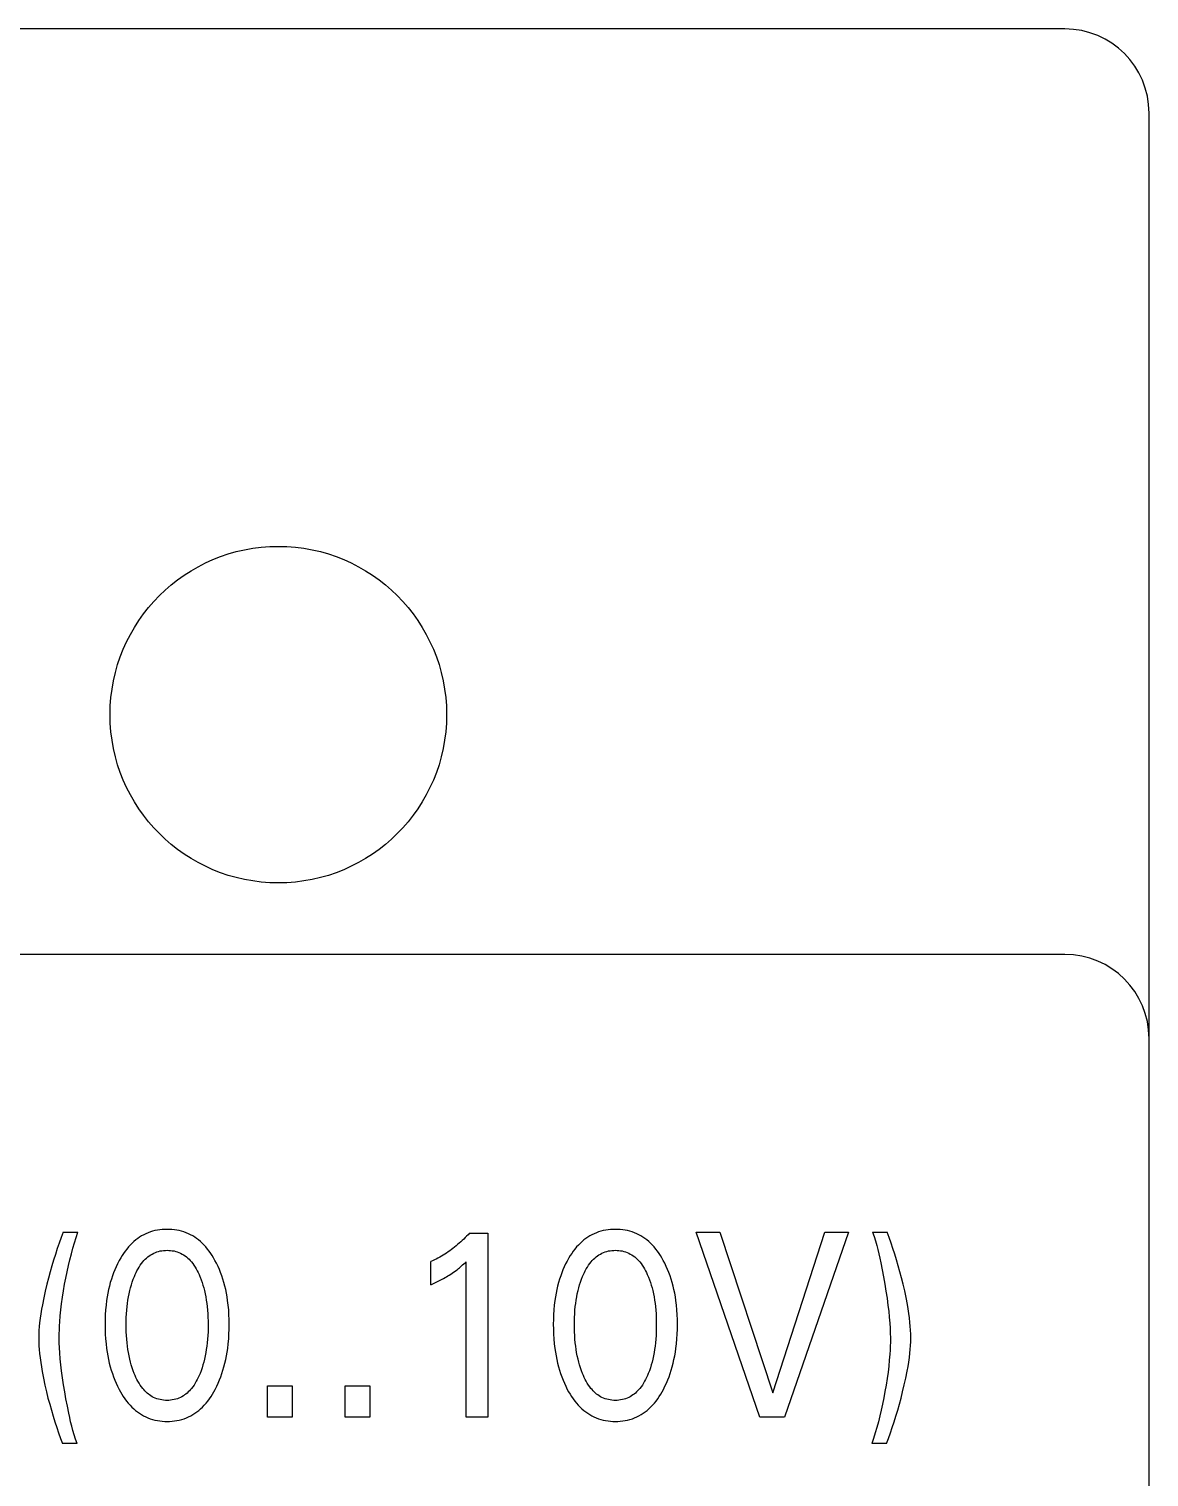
# Model space of a CAD drawing. Extents: x 0 to 420, y 0 to 297.
# Drawn here: x 194.98 to 208.3, y 236.46 to 253.67 of the extents above; entities that cross this region are included whole.
import ezdxf

# ---------------------------------------------------------------- set-up
doc = ezdxf.new("R2010")
doc.units = 0
doc.header["$LTSCALE"] = 23.1
doc.layers.add('10000_FRONT', color=7, linetype='CONTINUOUS')

msp = doc.modelspace()

# ---------------------------------------------------------------- linework, layer by layer
at = {"layer": '10000_FRONT', "color": 7, "linetype": 'CONTINUOUS'}
for p, q in [((207.298, 253.673), (137.798, 253.673)), ((208.298, 164.673), (208.298, 252.673)), ((207.298, 242.673), (137.798, 242.673)), ((195.343, 239.242), (195.321, 239.176)), ((195.367, 239.307), (195.343, 239.242)), ((195.392, 239.371), (195.367, 239.307)), ((195.392, 239.371), (195.565, 239.371)), ((195.506, 239.181), (195.525, 239.245)), ((195.525, 239.245), (195.544, 239.308)), ((195.544, 239.308), (195.565, 239.371)), ((196.21, 239.242), (196.188, 239.219)), ((196.231, 239.261), (196.21, 239.242)), ((196.253, 239.279), (196.231, 239.261)), ((196.276, 239.296), (196.253, 239.279)), ((196.299, 239.312), (196.276, 239.296)), ((196.323, 239.327), (196.299, 239.312)), ((196.348, 239.341), (196.323, 239.327)), ((196.374, 239.353), (196.348, 239.341)), ((196.4, 239.365), (196.374, 239.353)), ((196.427, 239.374), (196.4, 239.365)), ((196.454, 239.383), (196.427, 239.374)), ((196.482, 239.39), (196.454, 239.383)), ((196.511, 239.396), (196.482, 239.39)), ((196.539, 239.4), (196.511, 239.396)), ((196.568, 239.403), (196.539, 239.4)), ((196.597, 239.405), (196.568, 239.403)), ((196.626, 239.405), (196.597, 239.405)), ((196.655, 239.405), (196.626, 239.405)), ((196.684, 239.403), (196.655, 239.405)), ((196.713, 239.4), (196.684, 239.403)), ((196.742, 239.396), (196.713, 239.4)), ((196.77, 239.39), (196.742, 239.396)), ((196.798, 239.383), (196.77, 239.39)), ((196.826, 239.374), (196.798, 239.383)), ((196.853, 239.365), (196.826, 239.374)), ((196.879, 239.353), (196.853, 239.365)), ((196.905, 239.341), (196.879, 239.353)), ((196.93, 239.327), (196.905, 239.341)), ((196.954, 239.312), (196.93, 239.327)), ((196.977, 239.296), (196.954, 239.312)), ((197, 239.279), (196.977, 239.296)), ((197.022, 239.261), (197, 239.279)), ((197.043, 239.242), (197.022, 239.261)), ((197.065, 239.219), (197.043, 239.242)), ((200.098, 239.24), (200.079, 239.224)), ((200.116, 239.256), (200.098, 239.24)), ((200.134, 239.273), (200.116, 239.256)), ((200.152, 239.289), (200.134, 239.273)), ((200.169, 239.307), (200.152, 239.289)), ((200.186, 239.324), (200.169, 239.307)), ((200.203, 239.342), (200.186, 239.324)), ((200.219, 239.36), (200.203, 239.342)), ((200.219, 239.36), (200.437, 239.36)), ((200.437, 239.36), (200.437, 237.173)), ((201.538, 239.242), (201.516, 239.219)), ((201.559, 239.261), (201.538, 239.242)), ((201.581, 239.279), (201.559, 239.261)), ((201.604, 239.296), (201.581, 239.279)), ((201.627, 239.312), (201.604, 239.296)), ((201.652, 239.327), (201.627, 239.312)), ((201.676, 239.341), (201.652, 239.327)), ((201.702, 239.353), (201.676, 239.341)), ((201.728, 239.365), (201.702, 239.353)), ((201.755, 239.374), (201.728, 239.365)), ((201.783, 239.383), (201.755, 239.374)), ((201.811, 239.39), (201.783, 239.383)), ((201.839, 239.396), (201.811, 239.39)), ((201.868, 239.4), (201.839, 239.396)), ((201.896, 239.403), (201.868, 239.4)), ((201.925, 239.405), (201.896, 239.403)), ((201.954, 239.405), (201.925, 239.405)), ((201.984, 239.405), (201.954, 239.405)), ((202.013, 239.403), (201.984, 239.405)), ((202.041, 239.4), (202.013, 239.403)), ((202.07, 239.396), (202.041, 239.4)), ((202.099, 239.39), (202.07, 239.396)), ((202.127, 239.383), (202.099, 239.39)), ((202.154, 239.374), (202.127, 239.383)), ((202.182, 239.365), (202.154, 239.374)), ((202.208, 239.353), (202.182, 239.365)), ((202.233, 239.341), (202.208, 239.353)), ((202.258, 239.327), (202.233, 239.341)), ((202.282, 239.312), (202.258, 239.327)), ((202.306, 239.296), (202.282, 239.312)), ((202.328, 239.279), (202.306, 239.296)), ((202.35, 239.261), (202.328, 239.279)), ((202.371, 239.242), (202.35, 239.261)), ((202.394, 239.219), (202.371, 239.242)), ((203.673, 237.173), (202.913, 239.373)), ((202.913, 239.373), (203.197, 239.373)), ((203.197, 239.373), (203.824, 237.461)), ((203.824, 237.461), (204.442, 239.373)), ((204.726, 239.373), (203.966, 237.173)), ((204.442, 239.373), (204.726, 239.373)), ((205.011, 239.371), (205.029, 239.32)), ((205.011, 239.371), (205.184, 239.371)), ((205.029, 239.32), (205.046, 239.268)), ((205.046, 239.268), (205.061, 239.215)), ((205.209, 239.307), (205.184, 239.371)), ((205.232, 239.242), (205.209, 239.307)), ((205.254, 239.177), (205.232, 239.242)), ((195.298, 239.108), (195.277, 239.039)), ((195.321, 239.176), (195.298, 239.108)), ((195.47, 239.044), (195.488, 239.113)), ((195.488, 239.113), (195.506, 239.181)), ((196.09, 239.093), (196.074, 239.065)), ((196.108, 239.12), (196.09, 239.093)), ((196.126, 239.146), (196.108, 239.12)), ((196.146, 239.171), (196.126, 239.146)), ((196.166, 239.196), (196.146, 239.171)), ((196.188, 239.219), (196.166, 239.196)), ((196.381, 239.063), (196.397, 239.077)), ((196.397, 239.077), (196.414, 239.089)), ((196.414, 239.089), (196.431, 239.101)), ((196.431, 239.101), (196.449, 239.112)), ((196.449, 239.112), (196.467, 239.121)), ((196.467, 239.121), (196.486, 239.13)), ((196.486, 239.13), (196.505, 239.137)), ((196.505, 239.137), (196.524, 239.143)), ((196.524, 239.143), (196.544, 239.148)), ((196.544, 239.148), (196.565, 239.151)), ((196.565, 239.151), (196.585, 239.154)), ((196.585, 239.154), (196.606, 239.155)), ((196.606, 239.155), (196.626, 239.156)), ((196.626, 239.156), (196.647, 239.155)), ((196.647, 239.155), (196.667, 239.154)), ((196.667, 239.154), (196.688, 239.151)), ((196.688, 239.151), (196.708, 239.148)), ((196.708, 239.148), (196.728, 239.143)), ((196.728, 239.143), (196.747, 239.137)), ((196.747, 239.137), (196.766, 239.13)), ((196.766, 239.13), (196.785, 239.121)), ((196.785, 239.121), (196.804, 239.112)), ((196.804, 239.112), (196.821, 239.101)), ((196.821, 239.101), (196.839, 239.089)), ((196.839, 239.089), (196.855, 239.077)), ((196.855, 239.077), (196.871, 239.063)), ((197.087, 239.196), (197.065, 239.219)), ((197.107, 239.171), (197.087, 239.196)), ((197.126, 239.146), (197.107, 239.171)), ((197.145, 239.12), (197.126, 239.146)), ((197.162, 239.093), (197.145, 239.12)), ((197.179, 239.065), (197.162, 239.093)), ((199.866, 239.075), (199.845, 239.063)), ((199.886, 239.086), (199.866, 239.075)), ((199.907, 239.098), (199.886, 239.086)), ((199.926, 239.111), (199.907, 239.098)), ((199.946, 239.124), (199.926, 239.111)), ((199.966, 239.137), (199.946, 239.124)), ((199.986, 239.151), (199.966, 239.137)), ((200.005, 239.164), (199.986, 239.151)), ((200.024, 239.179), (200.005, 239.164)), ((200.043, 239.193), (200.024, 239.179)), ((200.061, 239.208), (200.043, 239.193)), ((200.079, 239.224), (200.061, 239.208)), ((201.418, 239.093), (201.402, 239.065)), ((201.436, 239.12), (201.418, 239.093)), ((201.454, 239.146), (201.436, 239.12)), ((201.474, 239.171), (201.454, 239.146)), ((201.494, 239.196), (201.474, 239.171)), ((201.516, 239.219), (201.494, 239.196)), ((201.709, 239.063), (201.725, 239.077)), ((201.725, 239.077), (201.742, 239.089)), ((201.742, 239.089), (201.759, 239.101)), ((201.759, 239.101), (201.777, 239.112)), ((201.777, 239.112), (201.795, 239.121)), ((201.795, 239.121), (201.814, 239.13)), ((201.814, 239.13), (201.833, 239.137)), ((201.833, 239.137), (201.853, 239.143)), ((201.853, 239.143), (201.873, 239.148)), ((201.873, 239.148), (201.893, 239.151)), ((201.893, 239.151), (201.913, 239.154)), ((201.913, 239.154), (201.934, 239.155)), ((201.934, 239.155), (201.954, 239.156)), ((201.954, 239.156), (201.975, 239.155)), ((201.975, 239.155), (201.996, 239.154)), ((201.996, 239.154), (202.016, 239.151)), ((202.016, 239.151), (202.036, 239.148)), ((202.036, 239.148), (202.056, 239.143)), ((202.056, 239.143), (202.076, 239.137)), ((202.076, 239.137), (202.095, 239.13)), ((202.095, 239.13), (202.113, 239.121)), ((202.113, 239.121), (202.132, 239.112)), ((202.132, 239.112), (202.15, 239.101)), ((202.15, 239.101), (202.167, 239.089)), ((202.167, 239.089), (202.184, 239.077)), ((202.184, 239.077), (202.2, 239.063)), ((202.415, 239.196), (202.394, 239.219)), ((202.435, 239.171), (202.415, 239.196)), ((202.455, 239.146), (202.435, 239.171)), ((202.473, 239.12), (202.455, 239.146)), ((202.491, 239.093), (202.473, 239.12)), ((202.507, 239.065), (202.491, 239.093)), ((205.061, 239.215), (205.075, 239.164)), ((205.075, 239.164), (205.087, 239.113)), ((205.087, 239.113), (205.099, 239.061)), ((205.276, 239.109), (205.254, 239.177)), ((205.297, 239.041), (205.276, 239.109)), ((195.236, 238.899), (195.216, 238.826)), ((195.256, 238.971), (195.236, 238.899)), ((195.277, 239.039), (195.256, 238.971)), ((195.422, 238.827), (195.437, 238.901)), ((195.437, 238.901), (195.454, 238.975)), ((195.454, 238.975), (195.47, 239.044)), ((196.003, 238.923), (195.989, 238.887)), ((196.019, 238.959), (196.003, 238.923)), ((196.035, 238.994), (196.019, 238.959)), ((196.053, 239.028), (196.035, 238.994)), ((196.058, 239.037), (196.053, 239.028)), ((196.074, 239.065), (196.058, 239.037)), ((196.257, 238.891), (196.268, 238.914)), ((196.268, 238.914), (196.28, 238.936)), ((196.28, 238.936), (196.293, 238.957)), ((196.293, 238.957), (196.307, 238.978)), ((196.307, 238.978), (196.322, 238.998)), ((196.322, 238.998), (196.337, 239.018)), ((196.337, 239.018), (196.351, 239.034)), ((196.351, 239.034), (196.366, 239.049)), ((196.366, 239.049), (196.381, 239.063)), ((196.871, 239.063), (196.887, 239.049)), ((196.887, 239.049), (196.901, 239.034)), ((196.901, 239.034), (196.915, 239.018)), ((196.915, 239.018), (196.931, 238.998)), ((196.931, 238.998), (196.945, 238.978)), ((196.945, 238.978), (196.959, 238.957)), ((196.959, 238.957), (196.972, 238.936)), ((196.972, 238.936), (196.984, 238.914)), ((196.984, 238.914), (196.995, 238.891)), ((197.195, 239.037), (197.179, 239.065)), ((197.213, 239.002), (197.195, 239.037)), ((197.231, 238.965), (197.213, 239.002)), ((197.247, 238.928), (197.231, 238.965)), ((197.262, 238.891), (197.247, 238.928)), ((199.782, 239.032), (199.761, 239.022)), ((199.761, 238.747), (199.761, 239.022)), ((199.804, 239.042), (199.782, 239.032)), ((199.825, 239.052), (199.804, 239.042)), ((199.845, 239.063), (199.825, 239.052)), ((200.014, 238.884), (200.031, 238.896)), ((200.031, 238.896), (200.048, 238.908)), ((200.048, 238.908), (200.065, 238.921)), ((200.065, 238.921), (200.077, 238.93)), ((200.077, 238.93), (200.089, 238.939)), ((200.089, 238.939), (200.101, 238.949)), ((200.101, 238.949), (200.114, 238.96)), ((200.114, 238.96), (200.126, 238.971)), ((200.126, 238.971), (200.139, 238.982)), ((200.139, 238.982), (200.153, 238.995)), ((200.153, 238.995), (200.167, 239.007)), ((200.167, 239.007), (200.18, 239.02)), ((200.18, 237.173), (200.18, 239.02)), ((201.331, 238.923), (201.317, 238.887)), ((201.347, 238.959), (201.331, 238.923)), ((201.363, 238.994), (201.347, 238.959)), ((201.381, 239.028), (201.363, 238.994)), ((201.386, 239.037), (201.381, 239.028)), ((201.402, 239.065), (201.386, 239.037)), ((201.586, 238.891), (201.597, 238.914)), ((201.597, 238.914), (201.609, 238.936)), ((201.609, 238.936), (201.622, 238.957)), ((201.622, 238.957), (201.635, 238.978)), ((201.635, 238.978), (201.65, 238.998)), ((201.65, 238.998), (201.666, 239.018)), ((201.666, 239.018), (201.679, 239.034)), ((201.679, 239.034), (201.694, 239.049)), ((201.694, 239.049), (201.709, 239.063)), ((202.2, 239.063), (202.215, 239.049)), ((202.215, 239.049), (202.229, 239.034)), ((202.229, 239.034), (202.243, 239.018)), ((202.243, 239.018), (202.259, 238.998)), ((202.259, 238.998), (202.274, 238.978)), ((202.274, 238.978), (202.287, 238.957)), ((202.287, 238.957), (202.3, 238.936)), ((202.3, 238.936), (202.312, 238.914)), ((202.312, 238.914), (202.323, 238.891)), ((202.523, 239.037), (202.507, 239.065)), ((202.542, 239.002), (202.523, 239.037)), ((202.559, 238.965), (202.542, 239.002)), ((202.575, 238.928), (202.559, 238.965)), ((202.59, 238.891), (202.575, 238.928)), ((205.099, 239.061), (205.11, 239.009)), ((205.11, 239.009), (205.127, 238.924)), ((205.127, 238.924), (205.143, 238.839)), ((205.317, 238.972), (205.297, 239.041)), ((205.337, 238.9), (205.317, 238.972)), ((205.356, 238.828), (205.337, 238.9)), ((195.198, 238.754), (195.178, 238.672)), ((195.216, 238.826), (195.198, 238.754)), ((195.395, 238.675), (195.408, 238.752)), ((195.408, 238.752), (195.422, 238.827)), ((195.94, 238.731), (195.93, 238.689)), ((195.951, 238.773), (195.94, 238.731)), ((195.964, 238.814), (195.951, 238.773)), ((195.976, 238.851), (195.964, 238.814)), ((195.989, 238.887), (195.976, 238.851)), ((196.191, 238.712), (196.201, 238.746)), ((196.201, 238.746), (196.212, 238.779)), ((196.212, 238.779), (196.224, 238.813)), ((196.224, 238.813), (196.237, 238.846)), ((196.237, 238.846), (196.247, 238.869)), ((196.247, 238.869), (196.257, 238.891)), ((196.995, 238.891), (197.006, 238.869)), ((197.006, 238.869), (197.015, 238.846)), ((197.015, 238.846), (197.018, 238.838)), ((197.018, 238.838), (197.031, 238.807)), ((197.031, 238.807), (197.042, 238.775)), ((197.042, 238.775), (197.052, 238.743)), ((197.052, 238.743), (197.061, 238.71)), ((197.276, 238.853), (197.262, 238.891)), ((197.289, 238.814), (197.276, 238.853)), ((197.301, 238.773), (197.289, 238.814)), ((197.312, 238.731), (197.301, 238.773)), ((197.322, 238.689), (197.312, 238.731)), ((199.761, 238.747), (199.785, 238.758)), ((199.785, 238.758), (199.808, 238.769)), ((199.808, 238.769), (199.832, 238.781)), ((199.832, 238.781), (199.855, 238.792)), ((199.855, 238.792), (199.879, 238.804)), ((199.879, 238.804), (199.896, 238.813)), ((199.896, 238.813), (199.913, 238.822)), ((199.913, 238.822), (199.93, 238.832)), ((199.93, 238.832), (199.947, 238.842)), ((199.947, 238.842), (199.963, 238.852)), ((199.963, 238.852), (199.98, 238.862)), ((199.98, 238.862), (199.997, 238.873)), ((199.997, 238.873), (200.014, 238.884)), ((201.268, 238.731), (201.258, 238.689)), ((201.279, 238.773), (201.268, 238.731)), ((201.292, 238.814), (201.279, 238.773)), ((201.304, 238.851), (201.292, 238.814)), ((201.317, 238.887), (201.304, 238.851)), ((201.52, 238.712), (201.529, 238.746)), ((201.529, 238.746), (201.54, 238.779)), ((201.54, 238.779), (201.552, 238.813)), ((201.552, 238.813), (201.565, 238.846)), ((201.565, 238.846), (201.575, 238.869)), ((201.575, 238.869), (201.586, 238.891)), ((202.323, 238.891), (202.334, 238.869)), ((202.334, 238.869), (202.344, 238.846)), ((202.344, 238.846), (202.347, 238.838)), ((202.347, 238.838), (202.359, 238.807)), ((202.359, 238.807), (202.37, 238.775)), ((202.37, 238.775), (202.38, 238.743)), ((202.38, 238.743), (202.39, 238.71)), ((202.604, 238.853), (202.59, 238.891)), ((202.617, 238.814), (202.604, 238.853)), ((202.629, 238.773), (202.617, 238.814)), ((202.641, 238.731), (202.629, 238.773)), ((202.651, 238.689), (202.641, 238.731)), ((205.143, 238.839), (205.157, 238.754)), ((205.157, 238.754), (205.17, 238.67)), ((205.374, 238.755), (205.356, 238.828)), ((205.393, 238.675), (205.374, 238.755)), ((195.16, 238.59), (195.144, 238.508)), ((195.178, 238.672), (195.16, 238.59)), ((195.372, 238.52), (195.383, 238.598)), ((195.383, 238.598), (195.395, 238.675)), ((195.907, 238.561), (195.9, 238.504)), ((195.914, 238.604), (195.907, 238.561)), ((195.921, 238.646), (195.914, 238.604)), ((195.93, 238.689), (195.921, 238.646)), ((196.155, 238.525), (196.16, 238.564)), ((196.16, 238.564), (196.167, 238.602)), ((196.167, 238.602), (196.174, 238.64)), ((196.174, 238.64), (196.183, 238.677)), ((196.183, 238.677), (196.191, 238.712)), ((197.061, 238.71), (197.07, 238.677)), ((197.07, 238.677), (197.078, 238.64)), ((197.078, 238.64), (197.086, 238.602)), ((197.086, 238.602), (197.092, 238.564)), ((197.092, 238.564), (197.098, 238.525)), ((197.331, 238.646), (197.322, 238.689)), ((197.339, 238.604), (197.331, 238.646)), ((197.345, 238.561), (197.339, 238.604)), ((197.352, 238.504), (197.345, 238.561)), ((201.235, 238.561), (201.228, 238.504)), ((201.242, 238.604), (201.235, 238.561)), ((201.25, 238.646), (201.242, 238.604)), ((201.258, 238.689), (201.25, 238.646)), ((201.483, 238.525), (201.488, 238.564)), ((201.488, 238.564), (201.495, 238.602)), ((201.495, 238.602), (201.502, 238.64)), ((201.502, 238.64), (201.511, 238.677)), ((201.511, 238.677), (201.52, 238.712)), ((202.39, 238.71), (202.398, 238.677)), ((202.398, 238.677), (202.407, 238.64)), ((202.407, 238.64), (202.414, 238.602)), ((202.414, 238.602), (202.42, 238.564)), ((202.42, 238.564), (202.426, 238.525)), ((202.659, 238.646), (202.651, 238.689)), ((202.667, 238.604), (202.659, 238.646)), ((202.673, 238.561), (202.667, 238.604)), ((202.681, 238.504), (202.673, 238.561)), ((205.17, 238.67), (205.183, 238.586)), ((205.183, 238.586), (205.194, 238.502)), ((205.41, 238.594), (205.393, 238.675)), ((205.425, 238.513), (205.41, 238.594)), ((195.125, 238.402), (195.117, 238.348)), ((195.134, 238.455), (195.125, 238.402)), ((195.144, 238.508), (195.134, 238.455)), ((195.35, 238.308), (195.356, 238.379)), ((195.356, 238.379), (195.363, 238.45)), ((195.363, 238.45), (195.372, 238.52)), ((195.891, 238.391), (195.889, 238.334)), ((195.895, 238.447), (195.891, 238.391)), ((195.9, 238.504), (195.895, 238.447)), ((196.141, 238.359), (196.143, 238.402)), ((196.143, 238.402), (196.146, 238.444)), ((196.146, 238.444), (196.15, 238.487)), ((196.15, 238.487), (196.155, 238.525)), ((197.098, 238.525), (197.102, 238.487)), ((197.102, 238.487), (197.106, 238.444)), ((197.106, 238.444), (197.109, 238.402)), ((197.109, 238.402), (197.111, 238.359)), ((197.358, 238.447), (197.352, 238.504)), ((197.361, 238.391), (197.358, 238.447)), ((197.363, 238.334), (197.361, 238.391)), ((201.219, 238.391), (201.217, 238.334)), ((201.223, 238.447), (201.219, 238.391)), ((201.228, 238.504), (201.223, 238.447)), ((201.469, 238.359), (201.471, 238.402)), ((201.471, 238.402), (201.474, 238.444)), ((201.474, 238.444), (201.478, 238.487)), ((201.478, 238.487), (201.483, 238.525)), ((202.426, 238.525), (202.431, 238.487)), ((202.431, 238.487), (202.435, 238.444)), ((202.435, 238.444), (202.438, 238.402)), ((202.438, 238.402), (202.44, 238.359)), ((202.686, 238.447), (202.681, 238.504)), ((202.689, 238.391), (202.686, 238.447)), ((202.692, 238.334), (202.689, 238.391)), ((205.194, 238.502), (205.203, 238.432)), ((205.203, 238.432), (205.21, 238.361)), ((205.434, 238.46), (205.425, 238.513)), ((205.443, 238.406), (205.434, 238.46)), ((205.45, 238.353), (205.443, 238.406)), ((195.106, 238.25), (195.103, 238.205)), ((195.111, 238.295), (195.106, 238.25)), ((195.117, 238.348), (195.111, 238.295)), ((195.343, 238.163), (195.345, 238.211)), ((195.345, 238.211), (195.347, 238.26)), ((195.347, 238.26), (195.35, 238.308)), ((195.889, 238.334), (195.888, 238.277)), ((195.888, 238.277), (195.889, 238.219)), ((195.889, 238.219), (195.891, 238.161)), ((196.139, 238.273), (196.14, 238.316)), ((196.14, 238.23), (196.139, 238.273)), ((196.14, 238.316), (196.141, 238.359)), ((196.141, 238.187), (196.14, 238.23)), ((197.111, 238.359), (197.113, 238.316)), ((197.113, 238.23), (197.112, 238.187)), ((197.113, 238.316), (197.113, 238.273)), ((197.113, 238.273), (197.113, 238.23)), ((197.361, 238.161), (197.363, 238.219)), ((197.364, 238.277), (197.363, 238.334)), ((197.363, 238.219), (197.364, 238.277)), ((201.217, 238.334), (201.216, 238.277)), ((201.216, 238.277), (201.217, 238.219)), ((201.217, 238.219), (201.219, 238.161)), ((201.467, 238.273), (201.468, 238.316)), ((201.468, 238.23), (201.467, 238.273)), ((201.468, 238.316), (201.469, 238.359)), ((201.469, 238.187), (201.468, 238.23)), ((202.44, 238.359), (202.441, 238.316)), ((202.441, 238.23), (202.44, 238.187)), ((202.441, 238.316), (202.441, 238.273)), ((202.441, 238.273), (202.441, 238.23)), ((202.69, 238.161), (202.692, 238.219)), ((202.692, 238.277), (202.692, 238.334)), ((202.692, 238.219), (202.692, 238.277)), ((205.21, 238.361), (205.216, 238.289)), ((205.216, 238.289), (205.22, 238.231)), ((205.22, 238.231), (205.222, 238.173)), ((205.456, 238.299), (205.45, 238.353)), ((205.46, 238.253), (205.456, 238.299)), ((205.464, 238.207), (205.46, 238.253)), ((205.466, 238.161), (205.464, 238.207)), ((195.101, 238.16), (195.1, 238.114)), ((195.1, 238.114), (195.101, 238.068)), ((195.103, 238.205), (195.101, 238.16)), ((195.101, 238.068), (195.103, 238.022)), ((195.343, 238.114), (195.343, 238.163)), ((195.344, 238.055), (195.343, 238.114)), ((195.346, 237.996), (195.344, 238.055)), ((195.891, 238.161), (195.895, 238.103)), ((195.895, 238.103), (195.9, 238.045)), ((195.9, 238.045), (195.907, 237.988)), ((196.143, 238.143), (196.141, 238.187)), ((196.146, 238.1), (196.143, 238.143)), ((196.15, 238.057), (196.146, 238.1)), ((196.154, 238.018), (196.15, 238.057)), ((197.102, 238.057), (197.098, 238.018)), ((197.106, 238.1), (197.102, 238.057)), ((197.109, 238.143), (197.106, 238.1)), ((197.112, 238.187), (197.109, 238.143)), ((197.346, 237.988), (197.352, 238.046)), ((197.352, 238.046), (197.358, 238.103)), ((197.358, 238.103), (197.361, 238.161)), ((201.219, 238.161), (201.223, 238.103)), ((201.223, 238.103), (201.228, 238.045)), ((201.228, 238.045), (201.235, 237.988)), ((201.471, 238.143), (201.469, 238.187)), ((201.474, 238.1), (201.471, 238.143)), ((201.478, 238.057), (201.474, 238.1)), ((201.483, 238.018), (201.478, 238.057)), ((202.431, 238.057), (202.426, 238.018)), ((202.435, 238.1), (202.431, 238.057)), ((202.438, 238.143), (202.435, 238.1)), ((202.44, 238.187), (202.438, 238.143)), ((202.674, 237.988), (202.681, 238.046)), ((202.681, 238.046), (202.686, 238.103)), ((202.686, 238.103), (202.69, 238.161)), ((205.222, 238.173), (205.224, 238.114)), ((205.223, 238.066), (205.222, 238.018)), ((205.224, 238.114), (205.223, 238.066)), ((205.463, 238.024), (205.466, 238.069)), ((205.466, 238.114), (205.466, 238.161)), ((205.466, 238.069), (205.466, 238.114)), ((195.103, 238.022), (195.106, 237.976)), ((195.106, 237.976), (195.11, 237.93)), ((195.11, 237.93), (195.116, 237.877)), ((195.116, 237.877), (195.124, 237.823)), ((195.35, 237.937), (195.346, 237.996)), ((195.356, 237.866), (195.35, 237.937)), ((195.364, 237.795), (195.356, 237.866)), ((195.907, 237.988), (195.913, 237.944)), ((195.913, 237.944), (195.921, 237.901)), ((195.921, 237.901), (195.929, 237.858)), ((196.16, 237.979), (196.154, 238.018)), ((196.166, 237.94), (196.16, 237.979)), ((196.174, 237.902), (196.166, 237.94)), ((196.182, 237.863), (196.174, 237.902)), ((196.191, 237.828), (196.182, 237.863)), ((197.07, 237.863), (197.062, 237.828)), ((197.079, 237.902), (197.07, 237.863)), ((197.086, 237.94), (197.079, 237.902)), ((197.092, 237.979), (197.086, 237.94)), ((197.098, 238.018), (197.092, 237.979)), ((197.323, 237.858), (197.332, 237.901)), ((197.332, 237.901), (197.339, 237.945)), ((197.339, 237.945), (197.346, 237.988)), ((201.235, 237.988), (201.241, 237.944)), ((201.241, 237.944), (201.249, 237.901)), ((201.249, 237.901), (201.258, 237.858)), ((201.488, 237.979), (201.483, 238.018)), ((201.494, 237.94), (201.488, 237.979)), ((201.502, 237.902), (201.494, 237.94)), ((201.51, 237.863), (201.502, 237.902)), ((201.519, 237.828), (201.51, 237.863)), ((202.399, 237.863), (202.39, 237.828)), ((202.407, 237.902), (202.399, 237.863)), ((202.414, 237.94), (202.407, 237.902)), ((202.421, 237.979), (202.414, 237.94)), ((202.426, 238.018), (202.421, 237.979)), ((202.651, 237.858), (202.66, 237.901)), ((202.66, 237.901), (202.667, 237.945)), ((202.667, 237.945), (202.674, 237.988)), ((205.216, 237.921), (205.21, 237.85)), ((205.219, 237.969), (205.216, 237.921)), ((205.222, 238.018), (205.219, 237.969)), ((205.441, 237.827), (205.449, 237.881)), ((205.449, 237.881), (205.455, 237.934)), ((205.455, 237.934), (205.46, 237.979)), ((205.46, 237.979), (205.463, 238.024)), ((195.124, 237.823), (195.132, 237.77)), ((195.132, 237.77), (195.141, 237.717)), ((195.141, 237.717), (195.157, 237.635)), ((195.372, 237.724), (195.364, 237.795)), ((195.384, 237.641), (195.372, 237.724)), ((195.929, 237.858), (195.939, 237.815)), ((195.939, 237.815), (195.95, 237.772)), ((195.95, 237.772), (195.962, 237.73)), ((195.962, 237.73), (195.975, 237.691)), ((195.975, 237.691), (195.989, 237.652)), ((196.2, 237.794), (196.191, 237.828)), ((196.211, 237.759), (196.2, 237.794)), ((196.223, 237.725), (196.211, 237.759)), ((196.235, 237.692), (196.223, 237.725)), ((196.245, 237.668), (196.235, 237.692)), ((197.017, 237.692), (197.007, 237.668)), ((197.03, 237.725), (197.017, 237.692)), ((197.041, 237.759), (197.03, 237.725)), ((197.052, 237.794), (197.041, 237.759)), ((197.062, 237.828), (197.052, 237.794)), ((197.264, 237.653), (197.277, 237.692)), ((197.277, 237.692), (197.29, 237.731)), ((197.29, 237.731), (197.302, 237.773)), ((197.302, 237.773), (197.313, 237.815)), ((197.313, 237.815), (197.323, 237.858)), ((201.258, 237.858), (201.267, 237.815)), ((201.267, 237.815), (201.278, 237.772)), ((201.278, 237.772), (201.291, 237.73)), ((201.291, 237.73), (201.303, 237.691)), ((201.303, 237.691), (201.317, 237.652)), ((201.529, 237.794), (201.519, 237.828)), ((201.539, 237.759), (201.529, 237.794)), ((201.551, 237.725), (201.539, 237.759)), ((201.564, 237.692), (201.551, 237.725)), ((201.574, 237.668), (201.564, 237.692)), ((202.345, 237.692), (202.335, 237.668)), ((202.358, 237.725), (202.345, 237.692)), ((202.37, 237.759), (202.358, 237.725)), ((202.38, 237.794), (202.37, 237.759)), ((202.39, 237.828), (202.38, 237.794)), ((202.592, 237.653), (202.606, 237.692)), ((202.606, 237.692), (202.618, 237.731)), ((202.618, 237.731), (202.63, 237.773)), ((202.63, 237.773), (202.641, 237.815)), ((202.641, 237.815), (202.651, 237.858)), ((205.195, 237.708), (205.184, 237.631)), ((205.203, 237.779), (205.195, 237.708)), ((205.21, 237.85), (205.203, 237.779)), ((205.406, 237.638), (205.423, 237.721)), ((205.423, 237.721), (205.433, 237.774)), ((205.433, 237.774), (205.441, 237.827)), ((195.157, 237.635), (195.174, 237.554)), ((195.174, 237.554), (195.192, 237.474)), ((195.396, 237.558), (195.384, 237.641)), ((195.409, 237.475), (195.396, 237.558)), ((195.989, 237.652), (196.003, 237.614)), ((196.003, 237.614), (196.019, 237.577)), ((196.019, 237.577), (196.037, 237.54)), ((196.037, 237.54), (196.055, 237.503)), ((196.256, 237.645), (196.245, 237.668)), ((196.267, 237.622), (196.256, 237.645)), ((196.279, 237.599), (196.267, 237.622)), ((196.292, 237.577), (196.279, 237.599)), ((196.306, 237.555), (196.292, 237.577)), ((196.32, 237.535), (196.306, 237.555)), ((196.336, 237.514), (196.32, 237.535)), ((196.932, 237.535), (196.916, 237.514)), ((196.947, 237.555), (196.932, 237.535)), ((196.96, 237.577), (196.947, 237.555)), ((196.973, 237.599), (196.96, 237.577)), ((196.985, 237.622), (196.973, 237.599)), ((196.996, 237.645), (196.985, 237.622)), ((197.007, 237.668), (196.996, 237.645)), ((197.197, 237.503), (197.216, 237.54)), ((197.216, 237.54), (197.233, 237.577)), ((197.233, 237.577), (197.249, 237.615)), ((197.249, 237.615), (197.264, 237.653)), ((197.818, 237.173), (197.818, 237.544)), ((197.818, 237.544), (198.114, 237.544)), ((198.114, 237.544), (198.114, 237.173)), ((198.741, 237.173), (198.741, 237.544)), ((198.741, 237.544), (199.037, 237.544)), ((199.037, 237.544), (199.037, 237.173)), ((201.317, 237.652), (201.332, 237.614)), ((201.332, 237.614), (201.348, 237.577)), ((201.348, 237.577), (201.365, 237.54)), ((201.365, 237.54), (201.383, 237.503)), ((201.584, 237.645), (201.574, 237.668)), ((201.595, 237.622), (201.584, 237.645)), ((201.607, 237.599), (201.595, 237.622)), ((201.62, 237.577), (201.607, 237.599)), ((201.634, 237.555), (201.62, 237.577)), ((201.649, 237.535), (201.634, 237.555)), ((201.664, 237.514), (201.649, 237.535)), ((202.26, 237.535), (202.244, 237.514)), ((202.275, 237.555), (202.26, 237.535)), ((202.289, 237.577), (202.275, 237.555)), ((202.302, 237.599), (202.289, 237.577)), ((202.314, 237.622), (202.302, 237.599)), ((202.325, 237.645), (202.314, 237.622)), ((202.335, 237.668), (202.325, 237.645)), ((202.525, 237.503), (202.544, 237.54)), ((202.544, 237.54), (202.561, 237.577)), ((202.561, 237.577), (202.577, 237.615)), ((202.577, 237.615), (202.592, 237.653)), ((205.172, 237.554), (205.158, 237.477)), ((205.184, 237.631), (205.172, 237.554)), ((205.369, 237.474), (205.388, 237.556)), ((205.388, 237.556), (205.406, 237.638)), ((195.192, 237.474), (195.21, 237.4)), ((195.21, 237.4), (195.23, 237.327)), ((195.424, 237.39), (195.409, 237.475)), ((195.44, 237.305), (195.424, 237.39)), ((196.055, 237.503), (196.071, 237.474)), ((196.071, 237.474), (196.087, 237.446)), ((196.087, 237.446), (196.105, 237.419)), ((196.105, 237.419), (196.123, 237.392)), ((196.123, 237.392), (196.143, 237.365)), ((196.143, 237.365), (196.163, 237.34)), ((196.348, 237.5), (196.336, 237.514)), ((196.361, 237.486), (196.348, 237.5)), ((196.375, 237.473), (196.361, 237.486)), ((196.389, 237.46), (196.375, 237.473)), ((196.403, 237.448), (196.389, 237.46)), ((196.418, 237.437), (196.403, 237.448)), ((196.434, 237.426), (196.418, 237.437)), ((196.45, 237.416), (196.434, 237.426)), ((196.466, 237.408), (196.45, 237.416)), ((196.485, 237.399), (196.466, 237.408)), ((196.504, 237.392), (196.485, 237.399)), ((196.524, 237.386), (196.504, 237.392)), ((196.544, 237.381), (196.524, 237.386)), ((196.564, 237.377), (196.544, 237.381)), ((196.585, 237.374), (196.564, 237.377)), ((196.605, 237.373), (196.585, 237.374)), ((196.626, 237.372), (196.605, 237.373)), ((196.647, 237.373), (196.626, 237.372)), ((196.668, 237.374), (196.647, 237.373)), ((196.688, 237.377), (196.668, 237.374)), ((196.708, 237.381), (196.688, 237.377)), ((196.728, 237.386), (196.708, 237.381)), ((196.748, 237.392), (196.728, 237.386)), ((196.767, 237.399), (196.748, 237.392)), ((196.786, 237.408), (196.767, 237.399)), ((196.802, 237.416), (196.786, 237.408)), ((196.819, 237.426), (196.802, 237.416)), ((196.834, 237.437), (196.819, 237.426)), ((196.849, 237.448), (196.834, 237.437)), ((196.864, 237.46), (196.849, 237.448)), ((196.878, 237.473), (196.864, 237.46)), ((196.891, 237.486), (196.878, 237.473)), ((196.904, 237.5), (196.891, 237.486)), ((196.916, 237.514), (196.904, 237.5)), ((197.089, 237.34), (197.11, 237.365)), ((197.11, 237.365), (197.129, 237.392)), ((197.129, 237.392), (197.148, 237.419)), ((197.148, 237.419), (197.165, 237.446)), ((197.165, 237.446), (197.182, 237.474)), ((197.182, 237.474), (197.197, 237.503)), ((201.383, 237.503), (201.399, 237.474)), ((201.399, 237.474), (201.416, 237.446)), ((201.416, 237.446), (201.433, 237.419)), ((201.433, 237.419), (201.452, 237.392)), ((201.452, 237.392), (201.471, 237.365)), ((201.471, 237.365), (201.492, 237.34)), ((201.677, 237.5), (201.664, 237.514)), ((201.69, 237.486), (201.677, 237.5)), ((201.703, 237.473), (201.69, 237.486)), ((201.717, 237.46), (201.703, 237.473)), ((201.731, 237.448), (201.717, 237.46)), ((201.746, 237.437), (201.731, 237.448)), ((201.762, 237.426), (201.746, 237.437)), ((201.778, 237.416), (201.762, 237.426)), ((201.795, 237.408), (201.778, 237.416)), ((201.813, 237.399), (201.795, 237.408)), ((201.833, 237.392), (201.813, 237.399)), ((201.852, 237.386), (201.833, 237.392)), ((201.872, 237.381), (201.852, 237.386)), ((201.892, 237.377), (201.872, 237.381)), ((201.913, 237.374), (201.892, 237.377)), ((201.934, 237.373), (201.913, 237.374)), ((201.954, 237.372), (201.934, 237.373)), ((201.975, 237.373), (201.954, 237.372)), ((201.996, 237.374), (201.975, 237.373)), ((202.016, 237.377), (201.996, 237.374)), ((202.037, 237.381), (202.016, 237.377)), ((202.057, 237.386), (202.037, 237.381)), ((202.076, 237.392), (202.057, 237.386)), ((202.095, 237.399), (202.076, 237.392)), ((202.114, 237.408), (202.095, 237.399)), ((202.131, 237.416), (202.114, 237.408)), ((202.147, 237.426), (202.131, 237.416)), ((202.162, 237.437), (202.147, 237.426)), ((202.177, 237.448), (202.162, 237.437)), ((202.192, 237.46), (202.177, 237.448)), ((202.206, 237.473), (202.192, 237.46)), ((202.219, 237.486), (202.206, 237.473)), ((202.232, 237.5), (202.219, 237.486)), ((202.244, 237.514), (202.232, 237.5)), ((202.418, 237.34), (202.438, 237.365)), ((202.438, 237.365), (202.458, 237.392)), ((202.458, 237.392), (202.476, 237.419)), ((202.476, 237.419), (202.493, 237.446)), ((202.493, 237.446), (202.51, 237.474)), ((202.51, 237.474), (202.525, 237.503)), ((205.144, 237.403), (205.129, 237.329)), ((205.158, 237.477), (205.144, 237.403)), ((205.33, 237.327), (205.35, 237.4)), ((205.35, 237.4), (205.369, 237.474)), ((195.23, 237.327), (195.25, 237.255)), ((195.25, 237.255), (195.27, 237.186)), ((195.27, 237.186), (195.291, 237.118)), ((195.457, 237.221), (195.44, 237.305)), ((195.468, 237.169), (195.457, 237.221)), ((196.163, 237.34), (196.185, 237.315)), ((196.185, 237.315), (196.208, 237.292)), ((196.208, 237.292), (196.229, 237.272)), ((196.229, 237.272), (196.251, 237.253)), ((196.251, 237.253), (196.273, 237.236)), ((196.273, 237.236), (196.297, 237.219)), ((196.297, 237.219), (196.321, 237.204)), ((196.321, 237.204), (196.346, 237.189)), ((196.346, 237.189), (196.372, 237.177)), ((196.372, 237.177), (196.398, 237.165)), ((196.855, 237.165), (196.881, 237.177)), ((196.881, 237.177), (196.907, 237.189)), ((196.907, 237.189), (196.932, 237.204)), ((196.932, 237.204), (196.956, 237.219)), ((196.956, 237.219), (196.98, 237.236)), ((196.98, 237.236), (197.002, 237.253)), ((197.002, 237.253), (197.024, 237.272)), ((197.024, 237.272), (197.045, 237.292)), ((197.045, 237.292), (197.068, 237.315)), ((197.068, 237.315), (197.089, 237.34)), ((198.114, 237.173), (197.818, 237.173)), ((199.037, 237.173), (198.741, 237.173)), ((200.437, 237.173), (200.18, 237.173)), ((201.492, 237.34), (201.513, 237.315)), ((201.513, 237.315), (201.536, 237.292)), ((201.536, 237.292), (201.557, 237.272)), ((201.557, 237.272), (201.579, 237.253)), ((201.579, 237.253), (201.602, 237.236)), ((201.602, 237.236), (201.625, 237.219)), ((201.625, 237.219), (201.649, 237.204)), ((201.649, 237.204), (201.674, 237.189)), ((201.674, 237.189), (201.7, 237.177)), ((201.7, 237.177), (201.726, 237.165)), ((202.183, 237.165), (202.209, 237.177)), ((202.209, 237.177), (202.235, 237.189)), ((202.235, 237.189), (202.26, 237.204)), ((202.26, 237.204), (202.284, 237.219)), ((202.284, 237.219), (202.308, 237.236)), ((202.308, 237.236), (202.331, 237.253)), ((202.331, 237.253), (202.352, 237.272)), ((202.352, 237.272), (202.373, 237.292)), ((202.373, 237.292), (202.396, 237.315)), ((202.396, 237.315), (202.418, 237.34)), ((203.966, 237.173), (203.673, 237.173)), ((205.097, 237.187), (205.08, 237.118)), ((205.113, 237.256), (205.097, 237.187)), ((205.129, 237.329), (205.113, 237.256)), ((205.268, 237.118), (205.289, 237.186)), ((205.289, 237.186), (205.31, 237.255)), ((205.31, 237.255), (205.33, 237.327)), ((195.291, 237.118), (195.314, 237.049)), ((195.314, 237.049), (195.336, 236.985)), ((195.479, 237.117), (195.468, 237.169)), ((195.492, 237.066), (195.479, 237.117)), ((195.506, 237.015), (195.492, 237.066)), ((195.521, 236.962), (195.506, 237.015)), ((196.398, 237.165), (196.425, 237.155)), ((196.425, 237.155), (196.453, 237.146)), ((196.453, 237.146), (196.481, 237.139)), ((196.481, 237.139), (196.51, 237.133)), ((196.51, 237.133), (196.539, 237.128)), ((196.539, 237.128), (196.568, 237.125)), ((196.568, 237.125), (196.597, 237.123)), ((196.597, 237.123), (196.626, 237.123)), ((196.626, 237.123), (196.655, 237.123)), ((196.655, 237.123), (196.685, 237.125)), ((196.685, 237.125), (196.714, 237.128)), ((196.714, 237.128), (196.743, 237.133)), ((196.743, 237.133), (196.771, 237.139)), ((196.771, 237.139), (196.8, 237.146)), ((196.8, 237.146), (196.827, 237.155)), ((196.827, 237.155), (196.855, 237.165)), ((201.726, 237.165), (201.754, 237.155)), ((201.754, 237.155), (201.781, 237.146)), ((201.781, 237.146), (201.809, 237.139)), ((201.809, 237.139), (201.838, 237.133)), ((201.838, 237.133), (201.867, 237.128)), ((201.867, 237.128), (201.896, 237.125)), ((201.896, 237.125), (201.925, 237.123)), ((201.925, 237.123), (201.954, 237.123)), ((201.954, 237.123), (201.984, 237.123)), ((201.984, 237.123), (202.013, 237.125)), ((202.013, 237.125), (202.042, 237.128)), ((202.042, 237.128), (202.071, 237.133)), ((202.071, 237.133), (202.1, 237.139)), ((202.1, 237.139), (202.128, 237.146)), ((202.128, 237.146), (202.156, 237.155)), ((202.156, 237.155), (202.183, 237.165)), ((205.061, 237.05), (205.043, 236.985)), ((205.08, 237.118), (205.061, 237.05)), ((205.223, 236.985), (205.246, 237.049)), ((205.246, 237.049), (205.268, 237.118)), ((195.336, 236.985), (195.359, 236.921)), ((195.359, 236.921), (195.384, 236.858)), ((195.557, 236.858), (195.384, 236.858)), ((195.538, 236.91), (195.521, 236.962)), ((195.557, 236.858), (195.538, 236.91)), ((205.023, 236.921), (205.002, 236.858)), ((205.176, 236.858), (205.002, 236.858)), ((205.043, 236.985), (205.023, 236.921)), ((205.176, 236.858), (205.2, 236.921)), ((205.2, 236.921), (205.223, 236.985))]:
    msp.add_line(p, q, dxfattribs=at)
msp.add_circle((197.948, 245.523), 2, dxfattribs=at)
for centre in [(207.298, 252.673), (207.298, 241.673)]:
    msp.add_arc(centre, 1, 0, 90, dxfattribs=at)

doc.saveas('drawing.dxf')
